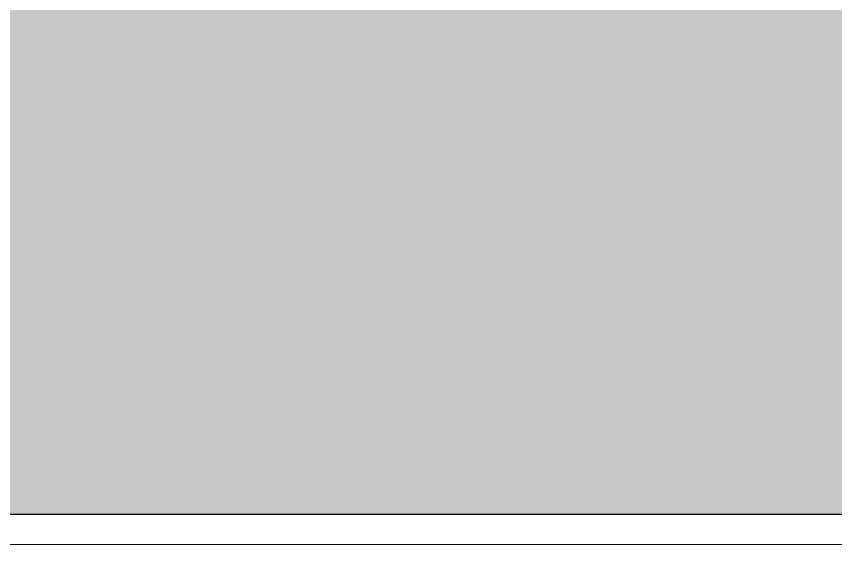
# Model space of a CAD drawing. Extents: x -14.2 to 52.3, y 3.7 to 90.9.
# Drawn here: x 11.6334 to 12.0351, y 17.3537 to 17.6128 of the extents above; entities that cross this region are included whole.
import ezdxf

# ---------------------------------------------------------------- set-up
doc = ezdxf.new("R2010")
doc.units = 0
for name, color, linetype, lineweight in [('limpo_PINI-PSG-PE-0102-LAZ-R00$0$A-DETL', 1, 'Continuous', 5), ('limpo_PINI-PSG-PE-0102-LAZ-R00$0$A-DETL-GENF', 1, 'Continuous', 5), ('limpo_PINI-PSG-PE-0102-LAZ-R00$0$A-WALL-FNSH', 1, 'Continuous', 40)]:
    doc.layers.add(name, color=color, linetype=linetype, lineweight=lineweight)
doc.layers.add('limpo_PINI-PSG-PE-0102-LAZ-R00$0$XR_ARQT', color=7, linetype='Continuous')
doc.layers.add('XR_ARQT', color=7, linetype='Continuous')

# ---------------------------------------------------------------- blocks, each defined once
blk = doc.blocks.new('limpo_PINI-PSG-PE-0102-LAZ-R00$0$A$C745163c0')
at = {"layer": 'limpo_PINI-PSG-PE-0102-LAZ-R00$0$A-DETL-GENF'}
blk.add_hatch(color=252, dxfattribs=at).paths.add_polyline_path([(-1214.79, -4240.4), (-735, -4240.4), (-735, -1740.4), (-1235, -1740.4), (-1235, -3990.4), (-4500, -3990.4), (-4500, -1240.4), (-5000, -1240.4), (-5000, -3990.4), (-7375.94, -3990.4), (-7543.99, -3977.28), (-7694.43, -3929.95), (-7830.04, -3850.93), (-7943.57, -3743.26), (-8030.34, -3617.52), (-8089.49, -3469.46), (-8114.53, -3320.4), (-8875.57, 3522.44), (-8899.92, 3763.3), (-8904.08, 3840.96), (-8900.89, 3918.66), (-8864.78, 4126.97), (-8758.37, 4309.66), (-8594.99, 4443.84), (-8223.71, 4625.32), (-7834.73, 4764.89), (-7573, 4836.94), (-7300, 4908.38), (-6554.43, 5083.1), (-6069.83, 5185.35), (-3680, 5695.85), (-3680, 4815), (-5930, 4815), (-5930, 2215), (-3480, 2215), (-3480, 2515), (-5680, 2515), (-5680, 4515), (-3480, 4515), (-3480, 5994.22), (-6362.3, 5379.1), (-6612.93, 5326.16), (-7360.18, 5151.05), (-7643.43, 5076.93), (-7910.04, 4999.66), (-8035.63, 4959.8), (-8155.83, 4918.91), (-8270.06, 4877), (-8378.05, 4833.93), (-8429.06, 4812.16), (-8561.24, 4746.24), (-8692.23, 4677.98), (-8956.09, 4462.14), (-9117.28, 4161.76), (-9151.27, 3822.57), (-9122.61, 3481.55), (-8362.53, -3350.9), (-8324.78, -3555.68), (-8246, -3744.15), (-8128.71, -3913.17), (-7977.76, -4052.38), (-7796.28, -4158.24), (-7597.49, -4221.55), (-7388.98, -4240.4), (-2219.61, -4240.4)])
at = {"layer": 'limpo_PINI-PSG-PE-0102-LAZ-R00$0$A-DETL', "color": 1, "lineweight": 30}
blk.add_line((-7388.98, -4240.4), (-735, -4240.4), dxfattribs=at)
at = {"layer": 'limpo_PINI-PSG-PE-0102-LAZ-R00$0$A-WALL-FNSH', "lineweight": 5}
blk.add_line((-7389.32, -4255.4), (-940.09, -4255.4), dxfattribs=at)
blk = doc.blocks.new('limpo_PINI-PSG-PE-0102-LAZ-R00')
at = {"layer": 'limpo_PINI-PSG-PE-0102-LAZ-R00$0$XR_ARQT', "xscale": 0.001000000000038553, "yscale": 0.001000000000038553, "zscale": 0.001000000000038553}
blk.add_blockref('limpo_PINI-PSG-PE-0102-LAZ-R00$0$A$C745163c0', (14.12396, 21.59203), dxfattribs=at)

msp = doc.modelspace()

# ---------------------------------------------------------------- block references
at = {"layer": 'XR_ARQT'}
msp.add_blockref('limpo_PINI-PSG-PE-0102-LAZ-R00', (-0.04177, 0.01702), dxfattribs=at)

doc.saveas('drawing.dxf')
